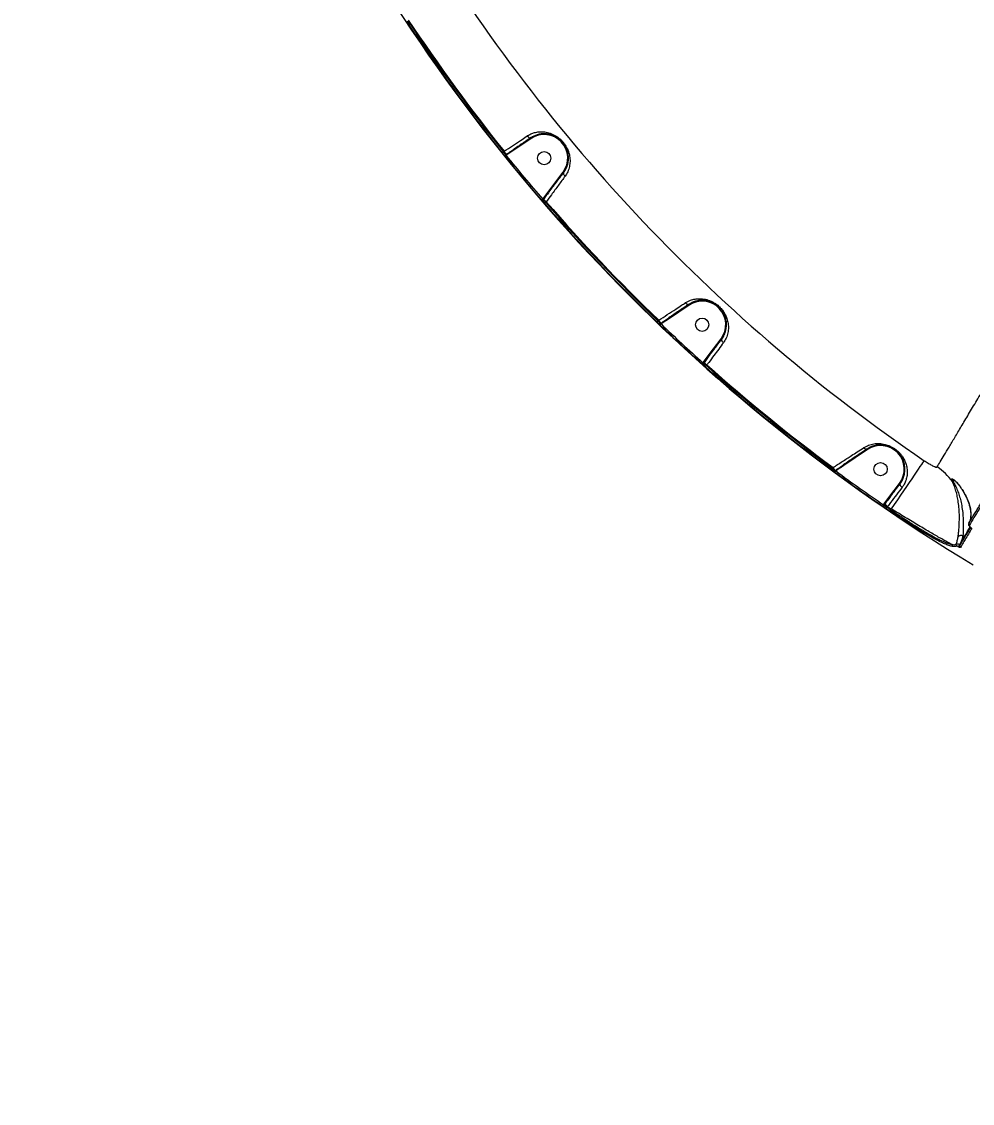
# Model space of a CAD drawing. Header units: millimetres. Extents: x -10374 to 11119, y -8221 to 9433.
# Drawn here: x -1518 to -874, y -2873 to -2140 of the extents above; entities that cross this region are included whole.
import ezdxf

# ---------------------------------------------------------------- set-up
doc = ezdxf.new("R2010")
doc.units = ezdxf.units.MM
for name, color, linetype in [('DIKOM_ОБЪЕКТ', 7, 'Continuous'), ('DIKOM_РАЗМЕР_ЗОНА', 7, 'Continuous'), ('DIKOM_РАЗМЕР_ОБЪЕКТА', 7, 'Continuous')]:
    doc.layers.add(name, color=color, linetype=linetype)
doc.styles.add('style1', font='arial.ttf', dxfattribs={"width": 0.8})
doc.dimstyles.new('1-50', dxfattribs={"dimtxt": 300, "dimasz": 200, "dimexe": 100, "dimexo": 0, "dimgap": 100, "dimtad": 0, "dimdec": 0, "dimtxsty": 'style1', "dimcen": 0, "dimclrd": 7, "dimclre": 7, "dimadec": 1, "dimazin": 2, "dimtfac": 1, "dimtdec": 0, "dimtmove": 1, "dimatfit": 3, "dimfxl": 0, "dimlwd": 25, "dimlwe": 18, "dimarcsym": 0})

# ---------------------------------------------------------------- blocks, each defined once
blk = doc.blocks.new('*D16')
at = {"layer": 'Defpoints', "color": 0, "transparency": 16777216}
for p in [(-9045.1, 5161.67), (3694.49, 5161.67), (1813.16, -6719.94)]:
    blk.add_point(p, dxfattribs=at)
at = {"layer": 'DIKOM_РАЗМЕР_ОБЪЕКТА', "color": 7, "lineweight": 18, "transparency": 16777216}
for p, q in [((3694.49, 5161.67), (-9145.1, 5161.67)), ((1813.16, -6719.94), (-9145.1, -6719.94))]:
    blk.add_line(p, q, dxfattribs=at)
at = {"layer": 'DIKOM_РАЗМЕР_ОБЪЕКТА', "color": 7, "lineweight": 25, "transparency": 16777216}
for p, q in [((-9045.1, 4961.67), (-9045.1, -0.45)), ((-9045.1, -6519.94), (-9045.1, -1080.23))]:
    blk.add_line(p, q, dxfattribs=at)
at = {"layer": 'DIKOM_РАЗМЕР_ОБЪЕКТА', "color": 7, "transparency": 16777216}
for points in [[(-9078.43, 4961.67), (-9011.76, 4961.67), (-9045.1, 5161.67)], [(-9078.43, -6519.94), (-9011.76, -6519.94), (-9045.1, -6719.94)]]:
    blk.add_solid(points, dxfattribs=at)
at = {"layer": 'DIKOM_РАЗМЕР_ОБЪЕКТА', "color": 0, "transparency": 16777216, "insert": (-9045.1, -540.34), "char_height": 300, "attachment_point": 5, "rotation": 90, "style": 'style1'}
blk.add_mtext('11900', dxfattribs=at)
blk = doc.blocks.new('*D14')
at = {"layer": 'Defpoints', "color": 0, "transparency": 16777216}
for p in [(-7515.85, 9236.32), (11119.43, -1423.4), (-7515.85, -2401.58)]:
    blk.add_point(p, dxfattribs=at)
at = {"layer": 'DIKOM_РАЗМЕР_ЗОНА', "color": 7, "lineweight": 18, "transparency": 16777216}
for p, q in [((-7515.85, -2401.58), (-7515.85, 9336.32)), ((11119.43, -1423.4), (11119.43, 9336.32))]:
    blk.add_line(p, q, dxfattribs=at)
at = {"layer": 'DIKOM_РАЗМЕР_ЗОНА', "color": 7, "lineweight": 25, "transparency": 16777216}
for p, q in [((-7315.85, 9236.32), (77.56, 9236.32)), ((10919.43, 9236.32), (1157.34, 9236.32))]:
    blk.add_line(p, q, dxfattribs=at)
at = {"layer": 'DIKOM_РАЗМЕР_ЗОНА', "color": 7, "transparency": 16777216}
for points in [[(-7315.85, 9269.65), (-7315.85, 9202.98), (-7515.85, 9236.32)], [(10919.43, 9269.65), (10919.43, 9202.98), (11119.43, 9236.32)]]:
    blk.add_solid(points, dxfattribs=at)
at = {"layer": 'DIKOM_РАЗМЕР_ЗОНА', "color": 0, "transparency": 16777216, "insert": (617.45, 9236.32), "char_height": 300, "attachment_point": 5, "style": 'style1'}
blk.add_mtext('18650', dxfattribs=at)
blk = doc.blocks.new('*D13')
at = {"layer": 'Defpoints', "color": 0, "transparency": 16777216}
for p in [(-10176.97, 7112.81), (3082.33, 7112.81), (2015.48, -8221.4)]:
    blk.add_point(p, dxfattribs=at)
at = {"layer": 'DIKOM_РАЗМЕР_ЗОНА', "color": 7, "lineweight": 18, "transparency": 16777216}
for p, q in [((3082.33, 7112.81), (-10276.97, 7112.81)), ((2015.48, -8221.4), (-10276.97, -8221.4))]:
    blk.add_line(p, q, dxfattribs=at)
at = {"layer": 'DIKOM_РАЗМЕР_ЗОНА', "color": 7, "lineweight": 25, "transparency": 16777216}
for p, q in [((-10176.97, 6912.81), (-10176.97, -14.41)), ((-10176.97, -8021.4), (-10176.97, -1094.19))]:
    blk.add_line(p, q, dxfattribs=at)
at = {"layer": 'DIKOM_РАЗМЕР_ЗОНА', "color": 7, "transparency": 16777216}
for points in [[(-10210.3, 6912.81), (-10143.64, 6912.81), (-10176.97, 7112.81)], [(-10210.3, -8021.4), (-10143.64, -8021.4), (-10176.97, -8221.4)]]:
    blk.add_solid(points, dxfattribs=at)
at = {"layer": 'DIKOM_РАЗМЕР_ЗОНА', "color": 0, "transparency": 16777216, "insert": (-10176.97, -554.3), "char_height": 300, "attachment_point": 5, "rotation": 90, "style": 'style1'}
blk.add_mtext('15300', dxfattribs=at)

msp = doc.modelspace()

# ---------------------------------------------------------------- linework, layer by layer
at = {"layer": 'DIKOM_ОБЪЕКТ', "color": 7, "linetype": 'Continuous', "lineweight": 15}
for p, q in [((-1172.86, -2219.26), (-1183.93, -2226.75)), ((-1191.56, -2228.29), (-1191.02, -2227.92)), ((-1183.93, -2226.75), (-1189.36, -2230.37)), ((-1190.12, -2230.29), (-1189.63, -2229.96)), ((-1189.36, -2230.37), (-1189.78, -2230.66)), ((-1160.89, -2255.02), (-1151.15, -2242.14)), ((-1164.86, -2260.35), (-1160.89, -2255.02)), ((-1164.94, -2260.45), (-1164.86, -2260.35)), ((-1164.47, -2260.64), (-1164.71, -2260.97)), ((-1162.5, -2262.13), (-1162.91, -2262.67)), ((-1065.71, -2332.18), (-1079.08, -2341.22)), ((-1086.83, -2342.84), (-1086.27, -2342.46)), ((-1085.23, -2344.73), (-1084.89, -2344.5)), ((-1084.61, -2344.91), (-1084.72, -2344.99)), ((-1079.08, -2341.22), (-1084.61, -2344.91)), ((-1052.06, -2365.71), (-1044.01, -2355.05)), ((-1055.96, -2370.94), (-1052.06, -2365.71)), ((-1056.27, -2371.35), (-1055.96, -2370.94)), ((-1055.57, -2371.24), (-1055.92, -2371.71)), ((-1053.6, -2372.73), (-1054, -2373.25)), ((-944.83, -2430.19), (-960.72, -2440.94)), ((-961.91, -2441.15), (-961.31, -2440.74)), ((-968.69, -2442.71), (-968.11, -2442.32)), ((-966.92, -2444.49), (-966.73, -2444.36)), ((-929.58, -2461.67), (-923.09, -2453.09)), ((-933.47, -2466.88), (-929.58, -2461.67)), ((-929.4, -2462.27), (-929.84, -2462.85)), ((-934, -2467.59), (-933.47, -2466.88)), ((-933.07, -2467.18), (-933.54, -2467.8)), ((-931.11, -2468.67), (-931.5, -2469.19)), ((-928.86, -2471), (-928.52, -2470.43)), ((-882.26, -2494.54), (-880.92, -2492.16)), ((-880.07, -2488.49), (-880.92, -2492.16)), ((-880.92, -2492.16), (-879.07, -2489.09)), ((-880.07, -2488.49), (-880.07, -2488.49)), ((-880.07, -2488.49), (-879.07, -2489.09))]:
    msp.add_line(p, q, dxfattribs=at)
at = {"layer": 'DIKOM_ОБЪЕКТ', "color": 7, "linetype": 'Continuous', "lineweight": 15, "flags": 128}
for points in [[(-1172.86, -2219.26), (-1172.92, -2219.18), (-1172.97, -2219.11), (-1173.02, -2219.03), (-1173.06, -2218.97), (-1173.1, -2218.92), (-1173.12, -2218.88), (-1173.14, -2218.86), (-1173.14, -2218.85)], [(-1191.56, -2228.29), (-1191.71, -2228.41), (-1191.86, -2228.53), (-1191.99, -2228.63), (-1192.1, -2228.73), (-1192.2, -2228.81), (-1192.28, -2228.86), (-1192.32, -2228.9), (-1192.34, -2228.92)], [(-1189.63, -2229.96), (-1189.7, -2229.87), (-1189.8, -2229.72), (-1189.94, -2229.52), (-1190.11, -2229.26), (-1190.31, -2228.96), (-1190.53, -2228.63), (-1190.77, -2228.28), (-1191.02, -2227.92)], [(-1183.93, -2226.75), (-1183.99, -2226.67), (-1184.04, -2226.6), (-1184.09, -2226.52), (-1184.13, -2226.46), (-1184.17, -2226.41), (-1184.19, -2226.37), (-1184.21, -2226.35), (-1184.21, -2226.34)], [(-1189.78, -2230.66), (-1189.93, -2230.78), (-1190.07, -2230.89), (-1190.21, -2231), (-1190.32, -2231.1), (-1190.42, -2231.17), (-1190.49, -2231.23), (-1190.54, -2231.27), (-1190.56, -2231.29)], [(-1189.36, -2230.37), (-1189.41, -2230.3), (-1189.45, -2230.23), (-1189.5, -2230.17), (-1189.54, -2230.11), (-1189.57, -2230.05), (-1189.6, -2230.01), (-1189.62, -2229.98), (-1189.63, -2229.96)], [(-1151.15, -2242.14), (-1151.08, -2242.2), (-1151, -2242.25), (-1150.93, -2242.31), (-1150.87, -2242.35), (-1150.82, -2242.39), (-1150.79, -2242.42), (-1150.76, -2242.44), (-1150.76, -2242.44)], [(-1160.89, -2255.02), (-1160.81, -2255.08), (-1160.73, -2255.13), (-1160.66, -2255.18), (-1160.6, -2255.23), (-1160.55, -2255.27), (-1160.52, -2255.3), (-1160.49, -2255.31), (-1160.49, -2255.32)], [(-1164.94, -2260.45), (-1165.09, -2260.58), (-1165.23, -2260.7), (-1165.36, -2260.81), (-1165.47, -2260.91), (-1165.56, -2260.99), (-1165.63, -2261.05), (-1165.68, -2261.09), (-1165.7, -2261.11)], [(-1164.86, -2260.35), (-1164.79, -2260.4), (-1164.72, -2260.45), (-1164.66, -2260.5), (-1164.6, -2260.54), (-1164.55, -2260.58), (-1164.51, -2260.61), (-1164.48, -2260.63), (-1164.47, -2260.64)], [(-1164.47, -2260.64), (-1164.38, -2260.71), (-1164.23, -2260.82), (-1164.03, -2260.97), (-1163.79, -2261.16), (-1163.5, -2261.37), (-1163.19, -2261.61), (-1162.85, -2261.87), (-1162.5, -2262.13)], [(-1162.91, -2262.67), (-1163.05, -2262.79), (-1163.19, -2262.91), (-1163.32, -2263.02), (-1163.43, -2263.12), (-1163.53, -2263.2), (-1163.6, -2263.26), (-1163.64, -2263.3), (-1163.66, -2263.32)], [(-1065.71, -2332.18), (-1065.77, -2332.09), (-1065.82, -2332.02), (-1065.87, -2331.95), (-1065.91, -2331.88), (-1065.95, -2331.83), (-1065.97, -2331.79), (-1065.99, -2331.77), (-1065.99, -2331.76)], [(-1086.83, -2342.84), (-1086.96, -2342.97), (-1087.09, -2343.11), (-1087.2, -2343.23), (-1087.31, -2343.34), (-1087.39, -2343.43), (-1087.46, -2343.49), (-1087.5, -2343.54), (-1087.52, -2343.56)], [(-1084.89, -2344.5), (-1084.95, -2344.41), (-1085.05, -2344.26), (-1085.19, -2344.05), (-1085.36, -2343.8), (-1085.57, -2343.5), (-1085.79, -2343.17), (-1086.02, -2342.82), (-1086.27, -2342.46)], [(-1084.72, -2344.99), (-1084.86, -2345.12), (-1084.98, -2345.26), (-1085.1, -2345.38), (-1085.2, -2345.49), (-1085.29, -2345.58), (-1085.36, -2345.65), (-1085.4, -2345.69), (-1085.42, -2345.71)], [(-1084.61, -2344.91), (-1084.66, -2344.84), (-1084.71, -2344.77), (-1084.75, -2344.7), (-1084.79, -2344.64), (-1084.83, -2344.59), (-1084.86, -2344.55), (-1084.88, -2344.52), (-1084.89, -2344.5)], [(-1079.08, -2341.22), (-1079.14, -2341.14), (-1079.19, -2341.06), (-1079.24, -2340.99), (-1079.28, -2340.93), (-1079.32, -2340.88), (-1079.34, -2340.84), (-1079.36, -2340.81), (-1079.36, -2340.81)], [(-1044.01, -2355.05), (-1043.93, -2355.11), (-1043.85, -2355.17), (-1043.78, -2355.22), (-1043.72, -2355.26), (-1043.67, -2355.3), (-1043.64, -2355.33), (-1043.61, -2355.35), (-1043.61, -2355.35)], [(-1052.06, -2365.71), (-1051.99, -2365.77), (-1051.91, -2365.83), (-1051.84, -2365.88), (-1051.78, -2365.93), (-1051.73, -2365.96), (-1051.7, -2365.99), (-1051.67, -2366.01), (-1051.67, -2366.02)], [(-1056.27, -2371.35), (-1056.4, -2371.49), (-1056.52, -2371.63), (-1056.63, -2371.76), (-1056.73, -2371.87), (-1056.82, -2371.96), (-1056.88, -2372.03), (-1056.92, -2372.08), (-1056.94, -2372.09)], [(-1055.96, -2370.94), (-1055.89, -2371), (-1055.83, -2371.05), (-1055.76, -2371.09), (-1055.71, -2371.14), (-1055.66, -2371.17), (-1055.62, -2371.2), (-1055.59, -2371.23), (-1055.57, -2371.24)], [(-1055.57, -2371.24), (-1055.48, -2371.31), (-1055.34, -2371.42), (-1055.14, -2371.57), (-1054.89, -2371.75), (-1054.6, -2371.97), (-1054.29, -2372.21), (-1053.95, -2372.46), (-1053.6, -2372.73)], [(-945.11, -2429.78), (-945.32, -2429.88), (-945.57, -2429.92), (-945.85, -2429.89), (-946.15, -2429.8), (-946.46, -2429.65), (-946.77, -2429.44), (-947.07, -2429.18), (-947.36, -2428.87)], [(-928.52, -2470.43), (-926.38, -2467.27), (-924.25, -2464.15), (-922.16, -2461.08), (-920.13, -2458.1), (-918.18, -2455.23), (-916.32, -2452.49), (-914.57, -2449.92), (-912.95, -2447.54), (-911.47, -2445.37), (-910.15, -2443.43), (-909, -2441.73), (-908.02, -2440.29), (-907.23, -2439.13), (-906.63, -2438.25), (-906.24, -2437.67)], [(-968.69, -2442.71), (-968.8, -2442.86), (-968.91, -2443.01), (-969.01, -2443.15), (-969.1, -2443.27), (-969.17, -2443.37), (-969.23, -2443.44), (-969.27, -2443.49), (-969.28, -2443.51)], [(-966.73, -2444.36), (-966.79, -2444.27), (-966.89, -2444.12), (-967.03, -2443.91), (-967.2, -2443.66), (-967.4, -2443.36), (-967.63, -2443.03), (-967.86, -2442.68), (-968.11, -2442.32)], [(-966.58, -2444.57), (-966.7, -2444.69), (-966.82, -2444.8), (-966.94, -2444.89), (-967.06, -2444.96), (-967.17, -2445), (-967.28, -2445.02), (-967.37, -2445.01), (-967.44, -2444.98)], [(-966.25, -2444.63), (-966.36, -2444.78), (-966.47, -2444.93), (-966.57, -2445.07), (-966.66, -2445.19), (-966.73, -2445.29), (-966.79, -2445.37), (-966.82, -2445.42), (-966.84, -2445.44)], [(-966.58, -2444.57), (-966.61, -2444.53), (-966.64, -2444.5), (-966.66, -2444.46), (-966.68, -2444.43), (-966.69, -2444.41), (-966.71, -2444.39), (-966.72, -2444.37), (-966.73, -2444.36)], [(-922.7, -2453.39), (-922.78, -2453.58), (-922.78, -2453.82), (-922.69, -2454.1), (-922.53, -2454.42), (-922.3, -2454.75), (-922.01, -2455.09), (-921.66, -2455.42), (-921.27, -2455.74)], [(-934, -2467.59), (-934.11, -2467.75), (-934.22, -2467.9), (-934.31, -2468.04), (-934.4, -2468.17), (-934.47, -2468.27), (-934.52, -2468.35), (-934.56, -2468.4), (-934.57, -2468.42)], [(-933.47, -2466.88), (-933.4, -2466.93), (-933.33, -2466.99), (-933.27, -2467.03), (-933.21, -2467.08), (-933.16, -2467.11), (-933.12, -2467.14), (-933.09, -2467.17), (-933.07, -2467.18)], [(-933.07, -2467.18), (-932.98, -2467.25), (-932.84, -2467.36), (-932.64, -2467.51), (-932.39, -2467.69), (-932.11, -2467.91), (-931.79, -2468.15), (-931.45, -2468.4), (-931.11, -2468.67)], [(-931.5, -2469.19), (-931.61, -2469.35), (-931.71, -2469.5), (-931.81, -2469.64), (-931.9, -2469.76), (-931.97, -2469.87), (-932.02, -2469.95), (-932.05, -2470), (-932.07, -2470.02)], [(-928.86, -2471), (-928.97, -2471.15), (-929.07, -2471.3), (-929.17, -2471.44), (-929.25, -2471.57), (-929.32, -2471.67), (-929.37, -2471.75), (-929.41, -2471.8), (-929.42, -2471.82)], [(-879.07, -2489.09), (-878.2, -2487.64), (-877.21, -2485.99), (-876.12, -2484.17), (-875.24, -2482.72)]]:
    msp.add_lwpolyline(points, dxfattribs=at)
at = {"layer": 'DIKOM_ОБЪЕКТ', "color": 7, "linetype": 'Continuous', "lineweight": 15}
for centre in [(-1163.98, -2232.57), (-1056.83, -2345.48), (-935.86, -2443.44)]:
    msp.add_circle(centre, 4.5, dxfattribs=at)
for centre, radius, start, end in [((-249.06, -1471.64), 1210, 208.04739, 238.95261), ((-249.06, -1471.64), 1168.37, 211.22698, 235.77302), ((-249.06, -1471.64), 1209.65, 213.54093, 218.75788), ((-249.06, -1471.64), 1208.65, 213.54093, 218.75788), ((-249.06, -1471.64), 1208, 213.52992, 218.76044), ((-1163.98, -2232.57), 16, 323.27345, 123.72655), ((-1190.68, -2229.47), 1, 219.60355, 304.14055), ((-249.06, -1471.64), 1209.75, 218.89821, 220.73697), ((-249.06, -1471.64), 1208.75, 218.89821, 220.73697), ((-1163.92, -2261.57), 0.998, 142.70441, 220.09823), ((-249.06, -1471.64), 1209.65, 220.87943, 226.12057), ((-249.06, -1471.64), 1208.65, 220.87943, 226.12057), ((-249.06, -1471.64), 1208, 220.87275, 226.12725), ((-1056.83, -2345.48), 16, 323.27345, 123.72655), ((-1085.79, -2343.91), 0.997, 226.87114, 304.34531), ((-249.06, -1471.64), 1209.75, 226.26303, 228.10179), ((-249.06, -1471.64), 1208.75, 226.26303, 228.10179), ((-1055.13, -2372.31), 0.999, 142.83984, 227.41564), ((-1345.54, -2113.56), 390.43, 318.15918, 318.30584), ((-249.06, -1471.64), 1209.65, 228.24212, 233.45906), ((-249.06, -1471.64), 1208.65, 228.24212, 233.45906), ((-249.06, -1471.64), 1208, 228.23956, 233.47007), ((-935.86, -2443.44), 16, 322.92125, 124.07875), ((-1014.07, -2476.77), 83.45, 33.92747, 34.27084), ((-580.97, -2183.54), 458.76, 214.06792, 214.13038), ((-919.93, -2475.56), 40.44, 35.95032, 56.32541), ((-967.48, -2443.67), 0.995, 234.16138, 304.52783), ((-249.06, -1471.64), 1209.75, 233.6062, 235.48258), ((-249.06, -1471.64), 1208.75, 233.6062, 235.48258), ((-942.39, -2479.02), 32.32, 52.46848, 53.35435), ((-885.82, -2450.56), 1.87, 222.64856, 253.41085), ((-973.37, -2520.02), 72.96, 52.7152, 53.10764), ((-932.74, -2468.4), 1, 143.03607, 234.69352), ((-249.06, -1471.64), 1209.65, 235.62316, 235.77479), ((-249.06, -1471.64), 1208.65, 235.62316, 235.77479), ((-249.06, -1471.64), 1208, 235.62463, 235.77302), ((-875.21, -2480.6), 0.978, 153.11262, 239.59338), ((-873.77, -2483.16), 1, 172.33075, 239.03902), ((-880.64, -2491.8), 0.454, 232.62566, 320.74475), ((-878.79, -2488.73), 0.454, 232.59618, 320.77424), ((-886.57, -2495), 1.02, 150.31908, 234.35176), ((-883.85, -2494.78), 1.01, 151.77189, 237.66759), ((-880.02, -2496.66), 3.09, 136.59746, 169.52644), ((-881.28, -2495.66), 0.992, 149.32188, 238.74112)]:
    msp.add_arc(centre, radius, start, end, dxfattribs=at)
for points, knots in [([(-897.5, -2441.91), (-896.86, -2440.82), (-895.55, -2438.64), (-892.83, -2434.06), (-889.55, -2428.57), (-885.68, -2422.08), (-881.25, -2414.66), (-876.28, -2406.3), (-870.74, -2397.02), (-864.68, -2386.84), (-858.1, -2375.8), (-851.04, -2363.95), (-843.54, -2351.35), (-835.61, -2338.03), (-827.26, -2324), (-818.51, -2309.28), (-809.39, -2293.95), (-799.94, -2278.06), (-790.22, -2261.69), (-780.23, -2244.89), (-770.01, -2227.66), (-759.56, -2210.04), (-748.92, -2192.1), (-738.16, -2173.93), (-727.31, -2155.6), (-716.41, -2137.17), (-705.46, -2118.64), (-694.5, -2100.07), (-683.56, -2081.51), (-672.7, -2063.06), (-661.96, -2044.8), (-652.17, -2028.13), (-643.3, -2013), (-638.01, -2003.96), (-635.36, -1999.44)], [0, 0, 0, 0, 0.031557, 0.063213, 0.09492, 0.126627, 0.158283, 0.189839, 0.221397, 0.253054, 0.284762, 0.31647, 0.348127, 0.379685, 0.411265, 0.442944, 0.474674, 0.506404, 0.538084, 0.569664, 0.601295, 0.633025, 0.664806, 0.696588, 0.728318, 0.75995, 0.791659, 0.823468, 0.855327, 0.887186, 0.918995, 0.950705, 0.975352, 1, 1, 1, 1]), ([(-1175.45, -2217.51), (-1175.24, -2217.38), (-1174.25, -2216.74), (-1172.37, -2215.83), (-1169.64, -2214.99), (-1166.69, -2214.6), (-1163.35, -2214.75), (-1159.83, -2215.56), (-1156.4, -2217.14), (-1153.76, -2219.03), (-1151.96, -2220.75), (-1150.7, -2222.18), (-1149.61, -2223.72), (-1148.58, -2225.47), (-1147.7, -2227.42), (-1146.86, -2230.02), (-1146.36, -2233.07), (-1146.45, -2236.58), (-1147.21, -2240.07), (-1148.41, -2242.83), (-1149.44, -2244.34), (-1149.75, -2244.8)], [0, 0, 0, 0, 0.013455, 0.066322, 0.119232, 0.183275, 0.247349, 0.32648, 0.405364, 0.467861, 0.499097, 0.530304, 0.561442, 0.592623, 0.634514, 0.67649, 0.748085, 0.81976, 0.89396, 0.968065, 1, 1, 1, 1]), ([(-1191.02, -2227.92), (-1189.16, -2226.68), (-1185.4, -2224.16), (-1180.39, -2220.81), (-1177.12, -2218.62), (-1175.66, -2217.65), (-1175.45, -2217.51)], [0, 0, 0, 0, 0.343508, 0.696949, 0.954522, 1, 1, 1, 1]), ([(-1173.14, -2218.85), (-1174.71, -2219.91), (-1177.25, -2221.63), (-1181, -2224.17), (-1183.14, -2225.61), (-1184.21, -2226.34)], [0, 0, 0, 0, 0.442703, 0.720185, 1, 1, 1, 1]), ([(-1173.14, -2218.85), (-1173.27, -2218.9), (-1173.52, -2219), (-1174.05, -2218.84), (-1174.62, -2218.46), (-1175.07, -2218), (-1175.33, -2217.67), (-1175.42, -2217.54), (-1175.45, -2217.51)], [0, 0, 0, 0, 0.220479, 0.441018, 0.661434, 0.881959, 0.963605, 1, 1, 1, 1]), ([(-1150.76, -2242.44), (-1150.76, -2242.44), (-1150.4, -2242.06), (-1149.57, -2240.62), (-1148.32, -2238.18), (-1147.57, -2235.05), (-1147.39, -2231.94), (-1147.75, -2229.25), (-1148.43, -2226.95), (-1149.16, -2225.24), (-1150.04, -2223.69), (-1151.18, -2222.08), (-1152.33, -2220.84), (-1153.93, -2219.43), (-1156.04, -2217.98), (-1159.08, -2216.68), (-1162.2, -2216.07), (-1165.19, -2216.03), (-1167.84, -2216.46), (-1170.35, -2217.26), (-1171.98, -2218.18), (-1172.99, -2218.71), (-1173.14, -2218.85), (-1173.14, -2218.85)], [0, 0, 0, 0, 0.000044, 0.032606, 0.108708, 0.184895, 0.257488, 0.329981, 0.370897, 0.411696, 0.440859, 0.469953, 0.5164, 0.527831, 0.587796, 0.66704, 0.746589, 0.812346, 0.878067, 0.93226, 0.98641, 0.999972, 1, 1, 1, 1]), ([(-1191.45, -2230.1), (-1191.48, -2230.07), (-1191.52, -2229.99), (-1191.71, -2229.73), (-1191.98, -2229.38), (-1192.2, -2229.1), (-1192.33, -2228.94), (-1192.34, -2228.92)], [0, 0, 0, 0, 0.239352, 0.478598, 0.717869, 0.957632, 1, 1, 1, 1]), ([(-1191.56, -2228.29), (-1191.53, -2228.33), (-1191.34, -2228.6), (-1190.98, -2229.08), (-1190.56, -2229.66), (-1190.24, -2230.11), (-1190.16, -2230.23), (-1190.12, -2230.29)], [0, 0, 0, 0, 0.042283, 0.282016, 0.521262, 0.760631, 1, 1, 1, 1]), ([(-1189.63, -2229.96), (-1189.36, -2229.78), (-1187.98, -2228.85), (-1186.16, -2227.65), (-1184.63, -2226.62), (-1184.21, -2226.34)], [0, 0, 0, 0, 0.153313, 0.766578, 1, 1, 1, 1]), ([(-1190.56, -2231.29), (-1190.58, -2231.26), (-1190.7, -2231.11), (-1190.93, -2230.82), (-1191.19, -2230.48), (-1191.39, -2230.22), (-1191.43, -2230.14), (-1191.45, -2230.1)], [0, 0, 0, 0, 0.042664, 0.282391, 0.521622, 0.760729, 1, 1, 1, 1]), ([(-1190.12, -2230.29), (-1190.12, -2230.31), (-1190.1, -2230.34), (-1190.03, -2230.42), (-1189.93, -2230.52), (-1189.84, -2230.61), (-1189.79, -2230.65), (-1189.78, -2230.66)], [0, 0, 0, 0, 0.236944, 0.474159, 0.713662, 0.957003, 1, 1, 1, 1]), ([(-1160.49, -2255.32), (-1159.67, -2254.24), (-1158.04, -2252.08), (-1155.59, -2248.84), (-1153.13, -2245.58), (-1151.55, -2243.49), (-1150.76, -2242.44)], [0, 0, 0, 0, 0.238029, 0.478152, 0.737711, 1, 1, 1, 1]), ([(-1150.76, -2242.44), (-1150.82, -2242.57), (-1150.95, -2242.84), (-1150.84, -2243.41), (-1150.5, -2244.02), (-1150.12, -2244.46), (-1149.85, -2244.71), (-1149.79, -2244.77), (-1149.75, -2244.8)], [0, 0, 0, 0, 0.231609, 0.463241, 0.694859, 0.926457, 0.960979, 1, 1, 1, 1]), ([(-1149.75, -2244.8), (-1150.48, -2245.79), (-1151.95, -2247.78), (-1154.26, -2250.93), (-1156.62, -2254.14), (-1159.36, -2257.86), (-1161.34, -2260.55), (-1162.5, -2262.13)], [0, 0, 0, 0, 0.187288, 0.376557, 0.557004, 0.739198, 1, 1, 1, 1]), ([(-1160.49, -2255.32), (-1160.69, -2255.58), (-1161.69, -2256.92), (-1163, -2258.7), (-1164.14, -2260.2), (-1164.47, -2260.64)], [0, 0, 0, 0, 0.150438, 0.752113, 1, 1, 1, 1]), ([(-1164.68, -2262.22), (-1164.69, -2262.21), (-1164.71, -2262.19), (-1164.81, -2262.1), (-1165.05, -2261.85), (-1165.36, -2261.5), (-1165.59, -2261.24), (-1165.7, -2261.11)], [0, 0, 0, 0, 0.027849, 0.265047, 0.507693, 0.754072, 1, 1, 1, 1]), ([(-1164.94, -2260.45), (-1164.92, -2260.52), (-1164.87, -2260.64), (-1164.81, -2260.8), (-1164.75, -2260.91), (-1164.73, -2260.95), (-1164.72, -2260.97), (-1164.71, -2260.97), (-1164.71, -2260.97)], [0, 0, 0, 0, 0.263103, 0.515914, 0.75216, 0.941122, 0.974171, 1, 1, 1, 1]), ([(-1164.71, -2260.97), (-1164.71, -2260.97), (-1164.66, -2261.01), (-1164.49, -2261.15), (-1164.08, -2261.54), (-1163.52, -2262.07), (-1163.11, -2262.47), (-1162.91, -2262.67)], [0, 0, 0, 0, 0.028627, 0.267078, 0.510158, 0.755605, 1, 1, 1, 1]), ([(-1163.66, -2263.32), (-1163.78, -2263.19), (-1164.01, -2262.93), (-1164.32, -2262.58), (-1164.55, -2262.33), (-1164.65, -2262.24), (-1164.68, -2262.22), (-1164.68, -2262.22)], [0, 0, 0, 0, 0.245766, 0.491756, 0.734233, 0.971542, 1, 1, 1, 1]), ([(-1086.27, -2342.46), (-1084.34, -2341.19), (-1080.41, -2338.61), (-1075.24, -2335.2), (-1071.2, -2332.54), (-1069.13, -2331.19), (-1068.29, -2330.64)], [0, 0, 0, 0, 0.307264, 0.623326, 0.846359, 1, 1, 1, 1]), ([(-1065.99, -2331.76), (-1067.07, -2332.49), (-1069.24, -2333.96), (-1072.61, -2336.24), (-1075.99, -2338.52), (-1078.24, -2340.04), (-1079.36, -2340.81)], [0, 0, 0, 0, 0.259539, 0.521828, 0.759866, 1, 1, 1, 1]), ([(-1068.29, -2330.64), (-1067.12, -2329.98), (-1064.97, -2328.79), (-1061.67, -2328), (-1058.31, -2327.73), (-1054.7, -2328.12), (-1051.44, -2329.18), (-1048.84, -2330.53), (-1046.71, -2331.95), (-1044.49, -2333.91), (-1042.64, -2336.18), (-1041.3, -2338.35), (-1040.14, -2340.85), (-1039.27, -2343.85), (-1038.92, -2347.37), (-1039.27, -2350.96), (-1040.32, -2354.5), (-1041.71, -2356.67), (-1042.39, -2357.72)], [0, 0, 0, 0, 0.078552, 0.143059, 0.207602, 0.287215, 0.366549, 0.405753, 0.444852, 0.497445, 0.549691, 0.592273, 0.63494, 0.707298, 0.779731, 0.854485, 0.929141, 1, 1, 1, 1]), ([(-1066, -2331.76), (-1066.13, -2331.82), (-1066.4, -2331.94), (-1066.96, -2331.79), (-1067.56, -2331.43), (-1067.98, -2331.02), (-1068.21, -2330.74), (-1068.26, -2330.67), (-1068.29, -2330.64)], [0, 0, 0, 0, 0.231601, 0.463198, 0.694792, 0.926479, 0.960983, 1, 1, 1, 1]), ([(-1043.61, -2355.35), (-1043.61, -2355.35), (-1042.9, -2354.42), (-1041.72, -2352.38), (-1040.64, -2349.2), (-1040.24, -2345.98), (-1040.44, -2342.84), (-1041.13, -2340.19), (-1042.1, -2337.96), (-1043.21, -2336.06), (-1044.81, -2334.06), (-1046.77, -2332.33), (-1048.61, -2331.14), (-1049.73, -2330.58), (-1051.48, -2329.82), (-1053.84, -2329.12), (-1057.03, -2328.89), (-1060, -2329.21), (-1063, -2330.03), (-1064.86, -2331.12), (-1066, -2331.76), (-1066, -2331.76)], [0, 0, 0, 0, 0.000032, 0.072283, 0.148945, 0.225697, 0.2991, 0.372408, 0.414039, 0.45555, 0.504496, 0.553095, 0.589347, 0.625752, 0.627655, 0.707216, 0.787134, 0.853347, 0.919527, 0.999955, 1, 1, 1, 1]), ([(-1086.47, -2344.63), (-1086.5, -2344.6), (-1086.55, -2344.53), (-1086.77, -2344.3), (-1087.08, -2343.99), (-1087.34, -2343.73), (-1087.49, -2343.58), (-1087.52, -2343.56)], [0, 0, 0, 0, 0.23407, 0.467971, 0.704039, 0.944907, 1, 1, 1, 1]), ([(-1086.83, -2342.84), (-1086.79, -2342.89), (-1086.56, -2343.14), (-1086.15, -2343.61), (-1085.7, -2344.14), (-1085.35, -2344.56), (-1085.27, -2344.67), (-1085.23, -2344.73)], [0, 0, 0, 0, 0.054702, 0.294357, 0.530078, 0.764696, 1, 1, 1, 1]), ([(-1085.42, -2345.71), (-1085.44, -2345.68), (-1085.6, -2345.54), (-1085.86, -2345.27), (-1086.17, -2344.97), (-1086.39, -2344.74), (-1086.44, -2344.67), (-1086.47, -2344.63)], [0, 0, 0, 0, 0.055795, 0.29684, 0.532615, 0.766258, 1, 1, 1, 1]), ([(-1085.23, -2344.73), (-1085.22, -2344.74), (-1085.19, -2344.76), (-1085.09, -2344.82), (-1084.94, -2344.89), (-1084.81, -2344.95), (-1084.74, -2344.98), (-1084.72, -2344.99)], [0, 0, 0, 0, 0.217932, 0.443736, 0.683572, 0.939915, 1, 1, 1, 1]), ([(-1084.89, -2344.5), (-1084.61, -2344.31), (-1083.23, -2343.38), (-1081.38, -2342.16), (-1079.82, -2341.11), (-1079.36, -2340.81)], [0, 0, 0, 0, 0.150434, 0.752143, 1, 1, 1, 1]), ([(-1042.39, -2357.72), (-1043.45, -2359.15), (-1045.54, -2361.95), (-1048.91, -2366.45), (-1051.61, -2370.06), (-1053.18, -2372.16), (-1053.6, -2372.73)], [0, 0, 0, 0, 0.3029, 0.594465, 0.892028, 1, 1, 1, 1]), ([(-1051.67, -2366.02), (-1050.89, -2364.99), (-1049.33, -2362.93), (-1046.6, -2359.32), (-1044.75, -2356.86), (-1043.61, -2355.35)], [0, 0, 0, 0, 0.277484, 0.557314, 1, 1, 1, 1]), ([(-1043.61, -2355.35), (-1043.66, -2355.47), (-1043.78, -2355.72), (-1043.64, -2356.26), (-1043.29, -2356.85), (-1042.86, -2357.32), (-1042.54, -2357.6), (-1042.42, -2357.69), (-1042.39, -2357.72)], [0, 0, 0, 0, 0.220472, 0.440948, 0.661424, 0.881892, 0.963514, 1, 1, 1, 1]), ([(-1051.67, -2366.02), (-1051.87, -2366.28), (-1052.87, -2367.61), (-1054.16, -2369.36), (-1055.26, -2370.83), (-1055.57, -2371.24)], [0, 0, 0, 0, 0.153297, 0.766604, 1, 1, 1, 1]), ([(-1055.8, -2373.05), (-1055.81, -2373.05), (-1055.84, -2373.03), (-1055.95, -2372.94), (-1056.22, -2372.73), (-1056.56, -2372.43), (-1056.81, -2372.21), (-1056.94, -2372.09)], [0, 0, 0, 0, 0.038558, 0.278088, 0.518341, 0.759353, 1, 1, 1, 1]), ([(-1056.27, -2371.35), (-1056.23, -2371.39), (-1056.16, -2371.48), (-1056.06, -2371.6), (-1055.98, -2371.68), (-1055.94, -2371.71), (-1055.93, -2371.71), (-1055.92, -2371.71)], [0, 0, 0, 0, 0.244218, 0.486118, 0.724651, 0.961736, 1, 1, 1, 1]), ([(-1055.92, -2371.71), (-1055.92, -2371.71), (-1055.87, -2371.75), (-1055.68, -2371.89), (-1055.23, -2372.24), (-1054.65, -2372.71), (-1054.22, -2373.07), (-1054, -2373.25)], [0, 0, 0, 0, 0.038789, 0.278376, 0.518665, 0.759399, 1, 1, 1, 1]), ([(-1054.67, -2374), (-1054.79, -2373.89), (-1055.05, -2373.66), (-1055.39, -2373.37), (-1055.65, -2373.15), (-1055.77, -2373.07), (-1055.8, -2373.05), (-1055.8, -2373.05)], [0, 0, 0, 0, 0.240633, 0.481382, 0.721596, 0.961175, 1, 1, 1, 1]), ([(-947.36, -2428.87), (-946.25, -2428.25), (-944.04, -2427.02), (-940.43, -2426.14), (-936.72, -2425.92), (-933.07, -2426.45), (-930.04, -2427.48), (-927.77, -2428.63), (-925.69, -2429.96), (-923.73, -2431.63), (-922.06, -2433.49), (-920.58, -2435.54), (-919.24, -2438.06), (-918.22, -2441.13), (-917.74, -2444.36), (-917.85, -2447.6), (-918.56, -2450.72), (-919.68, -2453.44), (-920.79, -2455.04), (-921.27, -2455.74)], [0, 0, 0, 0, 0.075911, 0.151906, 0.228637, 0.305191, 0.368866, 0.401622, 0.434335, 0.49046, 0.528235, 0.566083, 0.630879, 0.695772, 0.764521, 0.833229, 0.893682, 0.95406, 1, 1, 1, 1]), ([(-922.7, -2453.39), (-922.25, -2452.75), (-921.22, -2451.26), (-920.17, -2448.78), (-919.46, -2445.94), (-919.27, -2443.01), (-919.62, -2440.11), (-920.42, -2437.37), (-921.54, -2435.13), (-922.8, -2433.31), (-924.21, -2431.67), (-926.24, -2429.92), (-928.12, -2428.84), (-930.1, -2427.94), (-932.44, -2427.19), (-935.65, -2426.82), (-938.92, -2427.13), (-942.12, -2428.01), (-944.11, -2429.19), (-945.11, -2429.78)], [0, 0, 0, 0, 0.046573, 0.108413, 0.170324, 0.240832, 0.311373, 0.376704, 0.441908, 0.478466, 0.51492, 0.567106, 0.618649, 0.627959, 0.689489, 0.766629, 0.843993, 0.922032, 1, 1, 1, 1]), ([(-968.11, -2442.32), (-966.02, -2440.97), (-961.79, -2438.22), (-956.3, -2434.67), (-951.44, -2431.51), (-948.79, -2429.8), (-947.36, -2428.87)], [0, 0, 0, 0, 0.284866, 0.577758, 0.771567, 1, 1, 1, 1]), ([(-945.11, -2429.78), (-946.47, -2430.7), (-949.21, -2432.55), (-953.36, -2435.36), (-957.3, -2438.03), (-959.76, -2439.69), (-961, -2440.53)], [0, 0, 0, 0, 0.279447, 0.56341, 0.780704, 1, 1, 1, 1]), ([(-966.73, -2444.36), (-965.06, -2443.25), (-963.15, -2441.98), (-961.24, -2440.69), (-961, -2440.53)], [0, 0, 0, 0, 0.870795, 1, 1, 1, 1]), ([(-960.72, -2440.94), (-960.96, -2441.11), (-962.8, -2442.34), (-964.65, -2443.57), (-966.25, -2444.63)], [0, 0, 0, 0, 0.134407, 1, 1, 1, 1]), ([(-906.24, -2437.67), (-905.34, -2438.26), (-903.56, -2439.44), (-901.07, -2440.86), (-899.08, -2441.8), (-897.86, -2442.15), (-897.61, -2441.98), (-897.5, -2441.91)], [0, 0, 0, 0, 0.218025, 0.433249, 0.643785, 0.851434, 1, 1, 1, 1]), ([(-968.06, -2444.48), (-968.09, -2444.45), (-968.16, -2444.39), (-968.4, -2444.18), (-968.74, -2443.92), (-969.05, -2443.68), (-969.24, -2443.55), (-969.28, -2443.51)], [0, 0, 0, 0, 0.224958, 0.449627, 0.680232, 0.923771, 1, 1, 1, 1]), ([(-968.69, -2442.71), (-968.62, -2442.77), (-968.36, -2443.03), (-967.9, -2443.47), (-967.42, -2443.96), (-967.06, -2444.33), (-966.96, -2444.44), (-966.92, -2444.49)], [0, 0, 0, 0, 0.074894, 0.31515, 0.545105, 0.771495, 1, 1, 1, 1]), ([(-967.44, -2444.98), (-967.54, -2444.91), (-967.74, -2444.75), (-967.97, -2444.57), (-968.03, -2444.51), (-968.06, -2444.48)], [0, 0, 0, 0, 0.298502, 0.649021, 1, 1, 1, 1]), ([(-966.84, -2445.44), (-966.9, -2445.39), (-967.11, -2445.24), (-967.3, -2445.09), (-967.44, -2444.98)], [0, 0, 0, 0, 0.287705, 1, 1, 1, 1]), ([(-966.92, -2444.49), (-966.91, -2444.49), (-966.89, -2444.5), (-966.83, -2444.52), (-966.74, -2444.54), (-966.63, -2444.56), (-966.58, -2444.57)], [0, 0, 0, 0, 0.261657, 0.321133, 0.671244, 1, 1, 1, 1]), ([(-966.58, -2444.57), (-966.5, -2444.59), (-966.39, -2444.61), (-966.28, -2444.63), (-966.25, -2444.63)], [0, 0, 0, 0, 0.705405, 1, 1, 1, 1]), ([(-921.27, -2455.74), (-922.53, -2457.39), (-925.08, -2460.74), (-928.43, -2465.15), (-930.46, -2467.82), (-931.11, -2468.67)], [0, 0, 0, 0, 0.398471, 0.808515, 1, 1, 1, 1]), ([(-929.18, -2461.97), (-928.08, -2460.51), (-925.85, -2457.57), (-923.75, -2454.79), (-922.7, -2453.39)], [0, 0, 0, 0, 0.495631, 1, 1, 1, 1]), ([(-887.19, -2451.82), (-887.41, -2451.29), (-887.8, -2450.36), (-887.71, -2449.8), (-887.19, -2449.89), (-886.47, -2450.34), (-885.26, -2451.3), (-884.23, -2452.48), (-883.47, -2453.34)], [0, 0, 0, 0, 0.191457, 0.331241, 0.470484, 0.583571, 0.696926, 1, 1, 1, 1]), ([(-883.34, -2489.24), (-883.3, -2488.97), (-883.16, -2487.89), (-882.91, -2485.66), (-882.64, -2482.44), (-882.48, -2478.96), (-882.44, -2474.95), (-882.62, -2470.45), (-883.1, -2465.9), (-883.84, -2461.83), (-884.76, -2458.14), (-885.97, -2454.64), (-886.78, -2452.76), (-887.19, -2451.82)], [0, 0, 0, 0, 0.027597, 0.11218, 0.196824, 0.280737, 0.364704, 0.478247, 0.591907, 0.688653, 0.785422, 0.892859, 1, 1, 1, 1]), ([(-886.2, -2450.78), (-886.27, -2450.73), (-886.63, -2450.49), (-887.02, -2450.43), (-887.07, -2450.94), (-886.62, -2451.83), (-886.35, -2452.35)], [0, 0, 0, 0, 0.07242, 0.345025, 0.615945, 1, 1, 1, 1]), ([(-886.35, -2452.35), (-885.87, -2453.28), (-884.89, -2455.16), (-883.44, -2458.57), (-882.26, -2462.15), (-881.25, -2466.09), (-880.48, -2470.48), (-880.01, -2474.8), (-879.81, -2478.66), (-879.76, -2481.98), (-879.86, -2485.06), (-879.93, -2487.18), (-880.07, -2488.24), (-880.07, -2488.49), (-880.07, -2488.49)], [0, 0, 0, 0, 0.107512, 0.215374, 0.313729, 0.412063, 0.526781, 0.641368, 0.724827, 0.808224, 0.890897, 0.97349, 0.999987, 1, 1, 1, 1]), ([(-886.18, -2450.76), (-886.15, -2450.78), (-886.07, -2450.83), (-885.71, -2451.1), (-885.16, -2451.59), (-884.4, -2452.38), (-883.74, -2453.1), (-883.37, -2453.6), (-883.3, -2453.69)], [0, 0, 0, 0, 0.108551, 0.260373, 0.446329, 0.671467, 0.94224, 1, 1, 1, 1]), ([(-883.47, -2453.34), (-883.37, -2453.47), (-882.27, -2454.83), (-880.46, -2457.36), (-878.44, -2460.76), (-876.92, -2463.97), (-875.58, -2467.64), (-874.7, -2471.65), (-874.66, -2475.77), (-875.31, -2478.51), (-875.95, -2479.87), (-876.08, -2480.15)], [0, 0, 0, 0, 0.011516, 0.116998, 0.22298, 0.329241, 0.435102, 0.608326, 0.782004, 0.955282, 1, 1, 1, 1]), ([(-883.47, -2453.34), (-883.46, -2453.37), (-883.41, -2453.5), (-883.32, -2453.61), (-883.24, -2453.7)], [0, 0, 0, 0, 0.207117, 1, 1, 1, 1]), ([(-883.25, -2453.71), (-882.79, -2454.3), (-881.77, -2455.61), (-880.43, -2457.61), (-879.14, -2459.77), (-877.94, -2462.06), (-876.89, -2464.39), (-876.03, -2466.73), (-875.39, -2469.02), (-874.96, -2471.27), (-874.78, -2473.45), (-874.77, -2475.12), (-874.91, -2475.99), (-874.94, -2476.22)], [0, 0, 0, 0, 0.063988, 0.140498, 0.222893, 0.312693, 0.412526, 0.512118, 0.617689, 0.72696, 0.839843, 0.957379, 1, 1, 1, 1]), ([(-876.08, -2480.15), (-875.08, -2478.49), (-873.08, -2475.17), (-869.62, -2469.4), (-865.84, -2463.11), (-863.01, -2458.4), (-861.59, -2456.04)], [0, 0, 0, 0, 0.249097, 0.498193, 0.749097, 1, 1, 1, 1]), ([(-929.18, -2461.97), (-929.38, -2462.23), (-930.38, -2463.56), (-931.67, -2465.31), (-932.77, -2466.78), (-933.07, -2467.18)], [0, 0, 0, 0, 0.153644, 0.768321, 1, 1, 1, 1]), ([(-861.18, -2457.27), (-862.59, -2459.62), (-865.41, -2464.3), (-869.19, -2470.6), (-872.68, -2476.41), (-874.69, -2479.76), (-875.7, -2481.44)], [0, 0, 0, 0, 0.249097, 0.498194, 0.749097, 1, 1, 1, 1]), ([(-933.32, -2469.22), (-933.33, -2469.22), (-933.36, -2469.2), (-933.48, -2469.13), (-933.77, -2468.95), (-934.15, -2468.7), (-934.43, -2468.51), (-934.57, -2468.42)], [0, 0, 0, 0, 0.037299, 0.278233, 0.518975, 0.759462, 1, 1, 1, 1]), ([(-934, -2467.59), (-933.95, -2467.62), (-933.85, -2467.68), (-933.72, -2467.74), (-933.61, -2467.79), (-933.56, -2467.8), (-933.54, -2467.8), (-933.54, -2467.8)], [0, 0, 0, 0, 0.240168, 0.48112, 0.722126, 0.962839, 1, 1, 1, 1]), ([(-933.54, -2467.8), (-933.53, -2467.8), (-933.48, -2467.83), (-933.28, -2467.96), (-932.81, -2468.28), (-932.19, -2468.7), (-931.73, -2469.03), (-931.5, -2469.19)], [0, 0, 0, 0, 0.037101, 0.27798, 0.518807, 0.759353, 1, 1, 1, 1]), ([(-932.07, -2470.02), (-932.21, -2469.92), (-932.49, -2469.73), (-932.87, -2469.49), (-933.16, -2469.3), (-933.28, -2469.24), (-933.32, -2469.22), (-933.32, -2469.22)], [0, 0, 0, 0, 0.240419, 0.481061, 0.721856, 0.962858, 1, 1, 1, 1]), ([(-928.86, -2471), (-926.58, -2472.54), (-923.11, -2474.88), (-918.53, -2477.89), (-914.02, -2480.79), (-909.66, -2483.51), (-905.55, -2485.98), (-901.63, -2488.25), (-898.04, -2490.21), (-894.85, -2491.79), (-892.28, -2492.96), (-889.67, -2493.98), (-888.2, -2494.32), (-887.45, -2494.49)], [0, 0, 0, 0, 0.131221, 0.198788, 0.266352, 0.397568, 0.465159, 0.532747, 0.663481, 0.730818, 0.798153, 0.898246, 1, 1, 1, 1]), ([(-887.45, -2494.49), (-888.12, -2494.16), (-889.45, -2493.49), (-892.13, -2492.04), (-895.14, -2490.36), (-898.38, -2488.5), (-901.98, -2486.42), (-905.91, -2484.11), (-910.11, -2481.61), (-914.52, -2478.96), (-919.1, -2476.19), (-923.79, -2473.34), (-926.95, -2471.4), (-928.52, -2470.43)], [0, 0, 0, 0, 0.103374, 0.20675, 0.294605, 0.382735, 0.470589, 0.558746, 0.647178, 0.735338, 0.823463, 0.91187, 1, 1, 1, 1]), ([(-887.16, -2495.83), (-887.91, -2495.65), (-889.41, -2495.29), (-892.27, -2494.17), (-895.43, -2492.7), (-898.82, -2490.95), (-902.55, -2488.89), (-906.59, -2486.53), (-910.87, -2483.93), (-915.35, -2481.11), (-919.98, -2478.13), (-924.69, -2475.02), (-927.85, -2472.89), (-929.42, -2471.82)], [0, 0, 0, 0, 0.100969, 0.201937, 0.290337, 0.379024, 0.467421, 0.556112, 0.64509, 0.733782, 0.822425, 0.911356, 1, 1, 1, 1]), ([(-882.13, -2495.15), (-881.67, -2494.39), (-880.76, -2492.87), (-879.01, -2489.96), (-877.01, -2486.63), (-875.43, -2484.01), (-874.64, -2482.69)], [0, 0, 0, 0, 0.249314, 0.498628, 0.749313, 1, 1, 1, 1]), ([(-874.29, -2484.02), (-874.39, -2484.19), (-874.91, -2485.06), (-876.22, -2487.23), (-878.03, -2490.25), (-880.09, -2493.68), (-881.18, -2495.5), (-881.79, -2496.51)], [0, 0, 0, 0, 0.032166, 0.160835, 0.418396, 0.675957, 1, 1, 1, 1]), ([(-876.09, -2480.25), (-876.12, -2480.29), (-876.28, -2480.52), (-876.28, -2481.04), (-876.09, -2481.66), (-875.7, -2482.2), (-875.27, -2482.6), (-875.03, -2482.75), (-874.97, -2482.78)], [0, 0, 0, 0, 0.058093, 0.287319, 0.509783, 0.769259, 0.944991, 1, 1, 1, 1]), ([(-875.7, -2481.44), (-875.74, -2481.57), (-875.79, -2481.76), (-875.6, -2482.14), (-875.37, -2482.41), (-875.16, -2482.6), (-875.04, -2482.68), (-875.01, -2482.7)], [0, 0, 0, 0, 0.445648, 0.662407, 0.836571, 0.96577, 1, 1, 1, 1]), ([(-875.09, -2482.71), (-875.07, -2482.73), (-875, -2482.78), (-874.9, -2482.86), (-874.79, -2482.97), (-874.72, -2483.07), (-874.72, -2483.08), (-874.72, -2483.09)], [0, 0, 0, 0, 0.067191, 0.21377, 0.407833, 0.673155, 1, 1, 1, 1]), ([(-875.01, -2482.7), (-874.99, -2482.72), (-874.86, -2482.81), (-874.64, -2483.01), (-874.4, -2483.29), (-874.19, -2483.69), (-874.25, -2483.88), (-874.29, -2484.02)], [0, 0, 0, 0, 0.034919, 0.162104, 0.336301, 0.559197, 1, 1, 1, 1]), ([(-884.74, -2494.3), (-884.42, -2493.5), (-883.79, -2491.89), (-883.49, -2490.13), (-883.34, -2489.24)], [0, 0, 0, 0, 0.497869, 1, 1, 1, 1]), ([(-883.34, -2489.24), (-883.32, -2489.21), (-883.26, -2489.12), (-883.05, -2488.87), (-882.6, -2488.53), (-881.85, -2488.28), (-880.96, -2488.23), (-880.38, -2488.4), (-880.07, -2488.49)], [0, 0, 0, 0, 0.034328, 0.106111, 0.322082, 0.538108, 0.75399, 1, 1, 1, 1]), ([(-887.45, -2494.49), (-886.87, -2494.57), (-885.71, -2494.73), (-885.06, -2494.45), (-884.74, -2494.3)], [0, 0, 0, 0, 0.496487, 1, 1, 1, 1]), ([(-884.39, -2495.63), (-884.72, -2495.77), (-885.37, -2496.07), (-886.56, -2495.91), (-887.16, -2495.83)], [0, 0, 0, 0, 0.496487, 1, 1, 1, 1]), ([(-884.74, -2494.3), (-884.59, -2494.2), (-884.32, -2494.01), (-883.62, -2494.05), (-882.93, -2494.23), (-882.49, -2494.43), (-882.26, -2494.54)], [0, 0, 0, 0, 0.331223, 0.607837, 0.798356, 1, 1, 1, 1]), ([(-883.06, -2496.1), (-883.19, -2496.03), (-883.45, -2495.88), (-883.84, -2495.71), (-884.21, -2495.59), (-884.32, -2495.62), (-884.39, -2495.63)], [0, 0, 0, 0, 0.184981, 0.368684, 0.650132, 1, 1, 1, 1]), ([(-881.79, -2496.51), (-881.8, -2496.51), (-881.83, -2496.56), (-881.98, -2496.57), (-882.31, -2496.47), (-882.67, -2496.31), (-882.93, -2496.17), (-883.06, -2496.1)], [0, 0, 0, 0, 0.063926, 0.388631, 0.645578, 0.822396, 1, 1, 1, 1]), ([(-882.26, -2494.54), (-882.24, -2494.56), (-882.2, -2494.6), (-882.14, -2494.67), (-882.08, -2494.79), (-882.06, -2494.96), (-882.09, -2495.08), (-882.12, -2495.14), (-882.13, -2495.15)], [0, 0, 0, 0, 0.072748, 0.122825, 0.279021, 0.549044, 0.924741, 1, 1, 1, 1])]:
    msp.add_open_spline(points, degree=3, knots=knots, dxfattribs=at)

# ---------------------------------------------------------------- dimensions: what is measured, and where the dimension line sits
at = {"layer": 'DIKOM_РАЗМЕР_ЗОНА'}
for base, p1, p2, angle, text, picture, middle in [((-7515.85, 9236.32), (11119.43, -1423.4), (-7515.85, -2401.58), 180, '18650', '*D14', (617.45, 9236.32)), ((-10176.97, 7112.81), (2015.48, -8221.4), (3082.33, 7112.81), 270, '15300', '*D13', (-10176.97, -554.3))]:
    dim = msp.add_linear_dim(base=base, p1=p1, p2=p2, angle=angle, text=text, dimstyle='1-50', override={"dimscale": 1, "dimtix": 0, "dimtofl": 1, "dimtmove": 1, "dimatfit": 3}, dxfattribs=at)
    dim.commit()
    dim.dimension.update_dxf_attribs({"geometry": picture, "text_midpoint": middle, "dimtype": 160})
at = {"layer": 'DIKOM_РАЗМЕР_ОБЪЕКТА'}
dim = msp.add_linear_dim(base=(-9045.1, 5161.67), p1=(1813.16, -6719.94), p2=(3694.49, 5161.67), angle=270, text='11900', dimstyle='1-50', override={"dimscale": 1, "dimtix": 0, "dimtofl": 1, "dimtmove": 1, "dimatfit": 3}, dxfattribs=at)
dim.commit()
dim.dimension.update_dxf_attribs({"geometry": '*D16', "text_midpoint": (-9045.1, -540.34), "dimtype": 160})

doc.saveas('drawing.dxf')
